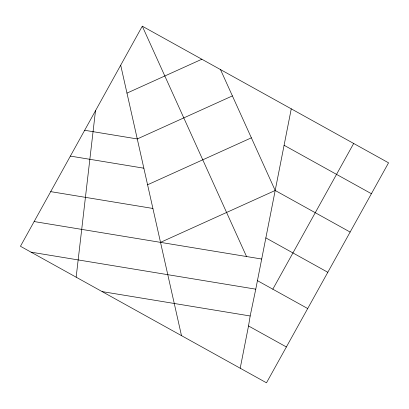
<?xml version="1.0" encoding="UTF-8"?>
<svg xmlns="http://www.w3.org/2000/svg" width="409" height="409" viewBox="0 0 409 409"><rect width="100%" height="100%" fill="white"/><g stroke="black" fill="none" stroke-linecap="round" stroke-linejoin="round"><path stroke-width="0.61" d="M76.156 277.184L95.491 110.737M240.206 368.223L248.524 325.958L250.165 315.978L255.763 289.173L291.259 108.845M142.296 26.191L20.45 246.274L266.489 382.809L388.55 162.823L142.296 26.191L246.525 256.53M272.823 289.189L353.673 143.472M126.974 93.114L201.847 59.233M232.399 95.905L137.276 138.948L84.668 130.287M147.577 184.786L251.366 137.823M160.522 242.363L275.191 190.476L350.135 232.061M70.379 156.095L143.85 168.196M50.701 191.632L152.9 208.462M34.136 221.55L261.699 259.03M31.069 252.164L255.763 289.173M102.127 291.597L250.165 315.978M284.086 145.272L371.408 193.718M265.855 237.91L327.814 272.287M257.44 280.656L307.696 308.539M248.524 325.958L286.377 346.96M220.482 69.571L275.191 190.476M120.701 65.205L181.489 335.641"/></g></svg>
